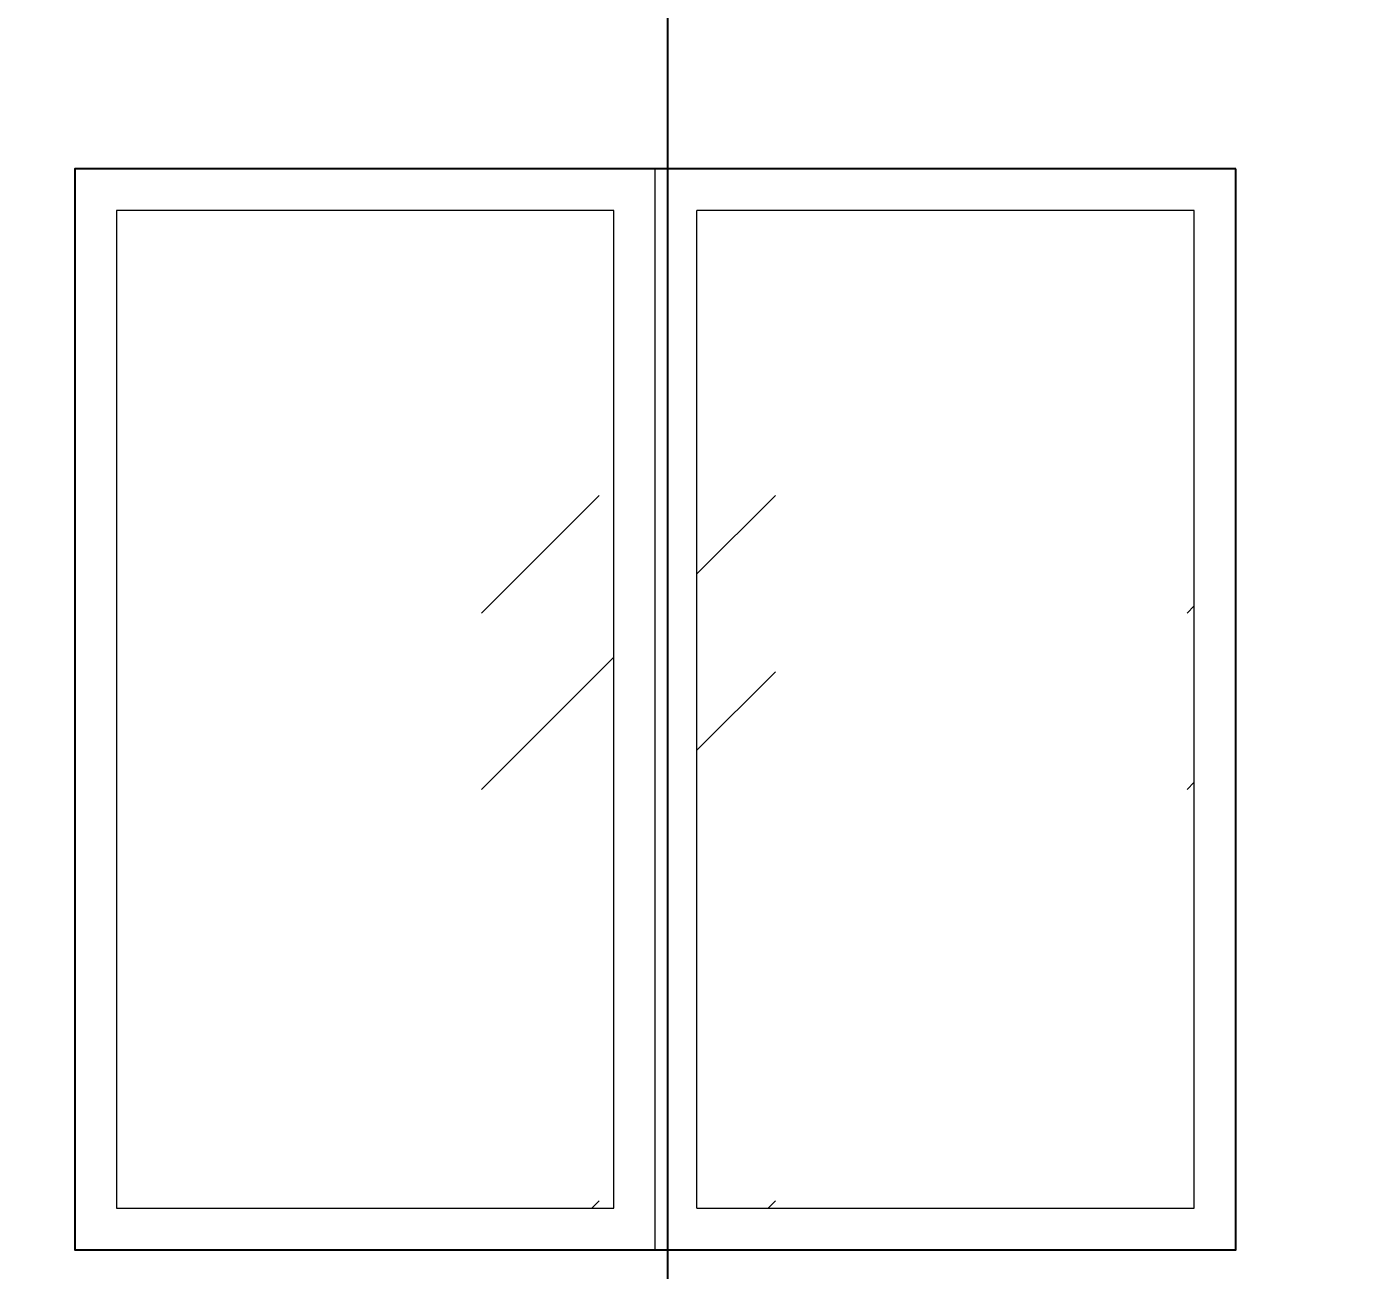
# Model space of a CAD drawing. Header units: metres. Extents: x 0 to 4415, y 1197 to 2590.
# Drawn here: x 1851.87 to 1853.47, y 1203.963 to 1205.459 of the extents above; entities that cross this region are included whole.
import ezdxf

# ---------------------------------------------------------------- set-up
doc = ezdxf.new("R2010")
doc.units = ezdxf.units.M
doc.linetypes.add('CONTINU', pattern=[0])
doc.layers.get('DEFPOINTS').update_dxf_attribs({"lineweight": 5})
for name, color, linetype, lineweight in [('00-cote', 7, 'CONTINU', 20), ('00-Menuiserie', 152, 'CONTINU', 5), ('façade 03', 33, 'Continuous', 25), ('gris', 251, 'Continuous', 9)]:
    doc.layers.add(name, color=color, linetype=linetype, lineweight=lineweight)
doc.styles.add('WALIDcotat', font='times.ttf')
doc.dimstyles.new('walid 100', dxfattribs={"dimscale": 0, "dimtxt": 0.25, "dimasz": 0.1, "dimexe": 1.25, "dimexo": 0.625, "dimgap": 0.02, "dimtad": 1, "dimdec": 0, "dimlfac": 100, "dimrnd": 5, "dimtxsty": 'WALIDcotat', "dimblk": 'COTE', "dimcen": 2.5, "dimse1": 1, "dimse2": 1, "dimclrd": 256, "dimclrt": 256, "dimadec": 0, "dimazin": 0, "dimtfac": 1, "dimtdec": 0, "dimtix": 1, "dimtmove": 2, "dimatfit": 3, "dimldrblk": 'COTE', "dimfxl": 1.25, "dimarcsym": 0})

# ---------------------------------------------------------------- blocks, each defined once
blk = doc.blocks.new('COTE')
at = {"ltscale": 0.05}
h = blk.add_hatch(color=256, dxfattribs=at)
edge = h.paths.add_edge_path()
edge.add_arc((0, 0), 0.25, 0, 360)
for p, q in [((0, -1), (0, 1)), ((1, 0), (-1, 0))]:
    blk.add_line(p, q)
blk.add_circle((0, 0), 0.25)
blk = doc.blocks.new('*D605')
at = {"layer": '00-cote', "lineweight": -2, "ltscale": 0.1, "transparency": 16777216}
blk.add_line((1852.6411, 1213.4882), (1852.6411, 1203.1882), dxfattribs=at)
at = {"layer": 'DEFPOINTS', "color": 0, "ltscale": 0.1, "transparency": 16777216}
for p in [(1854.8636, 1213.5882), (1852.6411, 1203.0882), (1854.8636, 1203.0882)]:
    blk.add_point(p, dxfattribs=at)
at = {"layer": '00-cote', "lineweight": -2, "ltscale": 0.1, "transparency": 16777216, "xscale": 0.1, "yscale": 0.1, "zscale": 0.1}
for p, rotation in [((1852.6411, 1213.5882), 90), ((1852.6411, 1203.0882), 270)]:
    blk.add_blockref('COTE', p, dxfattribs=dict(at, rotation=rotation))
at = {"layer": '00-cote', "ltscale": 0.1, "transparency": 16777216, "insert": (1852.4939, 1208.3382), "char_height": 0.25, "attachment_point": 5, "rotation": 90, "style": 'WALIDcotat'}
blk.add_mtext('1050', dxfattribs=at)

msp = doc.modelspace()

# ---------------------------------------------------------------- hatches: boundary and pattern name
at = {"layer": '00-Menuiserie', "true_color": 0x4ab495}
h = msp.add_hatch(dxfattribs=at)
h.set_pattern_fill('GOST_GLASS', color=135, scale=0.1)
h.set_pattern_definition([(45, (493.07473, -69.94784), (0.84852814, -9e-17), [0.5, -0.7]), (45, (493.28686, -69.94784), (0.84852814, -9e-17), [0.2, -1]), (45, (493.07473, -69.7357), (0.84852814, -9e-17), [0.2, -1])])
h.paths.add_polyline_path([(1847.9444, 1211.8382), (1847.3527, 1211.8382), (1847.3527, 1210.6382), (1847.9444, 1210.6382)])
h.paths.add_polyline_path([(1848.611, 1211.8382), (1847.9944, 1211.8382), (1847.9944, 1210.6382), (1848.611, 1210.6382)])
h.paths.add_polyline_path([(1849.2527, 1211.8382), (1848.661, 1211.8382), (1848.661, 1210.6382), (1849.2527, 1210.6382)])
h.paths.add_polyline_path([(1847.9444, 1208.5382), (1847.3527, 1208.5382), (1847.3527, 1207.3382), (1847.9444, 1207.3382)])
h.paths.add_polyline_path([(1848.611, 1208.5382), (1847.9944, 1208.5382), (1847.9944, 1207.3382), (1848.611, 1207.3382)])
h.paths.add_polyline_path([(1849.2527, 1208.5382), (1848.661, 1208.5382), (1848.661, 1207.3382), (1849.2527, 1207.3382)])
h.paths.add_polyline_path([(1847.9484, 1205.2382), (1847.3567, 1205.2382), (1847.3567, 1204.0382), (1847.9484, 1204.0382)])
h.paths.add_polyline_path([(1848.615, 1205.2382), (1847.9984, 1205.2382), (1847.9984, 1204.0382), (1848.615, 1204.0382)])
h.paths.add_polyline_path([(1849.2567, 1205.2382), (1848.665, 1205.2382), (1848.665, 1204.0382), (1849.2567, 1204.0382)])
h.paths.add_polyline_path([(1853.2745, 1205.2382), (1852.6765, 1205.2382), (1852.6765, 1204.0382), (1853.2745, 1204.0382)])
h.paths.add_polyline_path([(1852.5765, 1205.2382), (1851.9785, 1205.2382), (1851.9785, 1204.0382), (1852.5765, 1204.0382)])
h.paths.add_polyline_path([(1852.5805, 1208.5382), (1851.9825, 1208.5382), (1851.9825, 1207.3382), (1852.5805, 1207.3382)])
h.paths.add_polyline_path([(1853.2785, 1208.5382), (1852.6805, 1208.5382), (1852.6805, 1207.3382), (1853.2785, 1207.3382)])
h.paths.add_polyline_path([(1852.5805, 1211.8382), (1851.9825, 1211.8382), (1851.9825, 1210.6382), (1852.5805, 1210.6382)])
h.paths.add_polyline_path([(1853.2785, 1211.8382), (1852.6805, 1211.8382), (1852.6805, 1210.6382), (1853.2785, 1210.6382)])

# ---------------------------------------------------------------- linework, layer by layer
at = {"layer": 'façade 03'}
msp.add_lwpolyline([(1853.3245, 1205.2882), (1851.9285, 1205.2882), (1851.9285, 1203.9882), (1853.3245, 1203.9882)], close=True, dxfattribs=at)
at = {"layer": 'gris'}
for p, q in [((1852.6265, 1203.9882), (1852.6265, 1205.2882)), ((1852.5765, 1204.0382), (1852.5765, 1205.2382)), ((1852.6765, 1204.0382), (1852.6765, 1205.2382))]:
    msp.add_line(p, q, dxfattribs=at)
for points in [[(1852.5765, 1205.2382), (1851.9785, 1205.2382), (1851.9785, 1204.0382), (1852.5765, 1204.0382)], [(1852.6765, 1204.0382), (1853.2745, 1204.0382), (1853.2745, 1205.2382), (1852.6765, 1205.2382)]]:
    msp.add_lwpolyline(points, dxfattribs=at)

# ---------------------------------------------------------------- dimensions: what is measured, and where the dimension line sits
at = {"layer": '00-cote', "ltscale": 0.1}
dim = msp.add_aligned_dim(p1=(1854.8636, 1213.5882), p2=(1854.8636, 1203.0882), distance=-2.2225, dimstyle='walid 100', override={"dimscale": 1, "dimfxl": 0}, dxfattribs=at)
dim.commit()
dim.dimension.update_dxf_attribs({"geometry": '*D605', "text_midpoint": (1852.4939, 1208.3382)})

doc.saveas('drawing.dxf')
